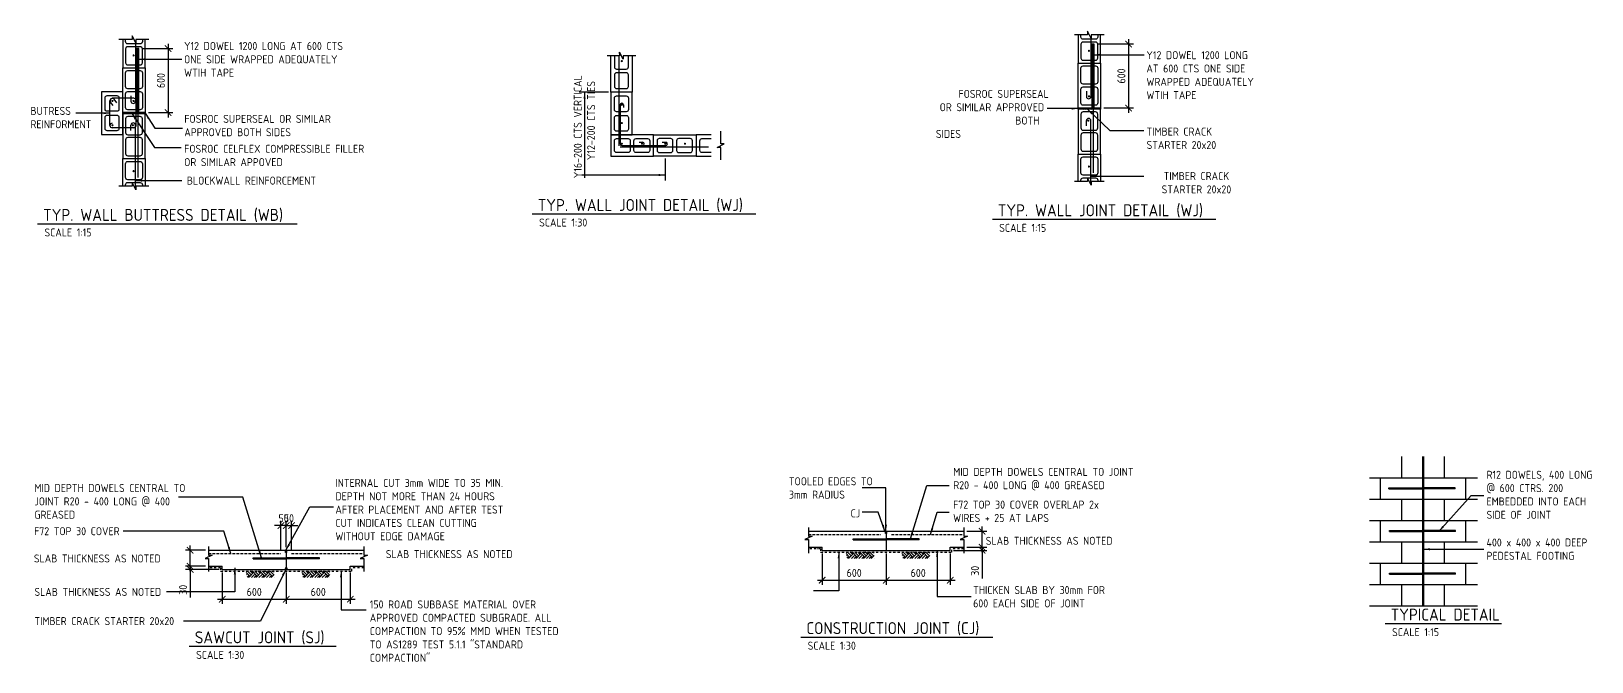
# Model space of a CAD drawing. Header units: millimetres. Extents: x -427046 to -302732, y -48485 to 25407.
# Drawn here: x -338391 to -323767, y -13834 to -7923 of the extents above; entities that cross this region are included whole.
import ezdxf
from ezdxf.enums import TextEntityAlignment as Align

# ---------------------------------------------------------------- set-up
doc = ezdxf.new("R2010")
doc.units = ezdxf.units.MM
doc.header["$LTSCALE"] = 200
doc.header["$MEASUREMENT"] = 0
doc.linetypes.add('1201S pln footng GFL$0$DASHDOT', pattern=[1, 0.5, -0.25, 0, -0.25])
doc.linetypes.add('1201S pln footng GFL$0$DASHED2', pattern=[0.375, 0.25, -0.125])
for name, color, linetype in [('1201S pln footng GFL$0$D00S4TX0020---', 4, 'Continuous'), ('1201S pln footng GFL$0$D00S74S-MES---', 7, '1201S pln footng GFL$0$DASHED2'), ('A-DIM', 1, 'Continuous'), ('A-TXT', 2, 'Continuous')]:
    doc.layers.add(name, color=color, linetype=linetype)
doc.styles.add('1201S pln footng', font='isocp.shx')
doc.styles.add('ST-ISOCP', font='isocp.shx')
doc.dimstyles.new('dim30mm', dxfattribs={"dimscale": 30, "dimtxt": 2.5, "dimasz": 2, "dimexe": 1.5, "dimexo": 1, "dimgap": 1, "dimtad": 1, "dimdec": 0, "dimzin": 0, "dimdsep": 46, "dimtxsty": 'ST-ISOCP', "dimblk": 'ARCHTICK', "dimcen": 0, "dimdle": 1.5, "dimclrd": 256, "dimclre": 256, "dimclrt": 2, "dimaunit": 1, "dimadec": 0, "dimazin": 3, "dimtfac": 1, "dimtdec": 0, "dimtix": 1, "dimtmove": 0, "dimatfit": 3, "dimfxl": 0, "dimtolj": 1, "dimtzin": 0, "dimarcsym": 0})
pattern_1 = [(45, (-339215.175, -18349.503), (-6.629126, 6.629126), [])]
pattern_2 = [(45, (-344837.0225, -18527.509), (-6.629126, 6.629126), [])]
pattern_3 = [(45, (-334188.78, -18273.419), (-6.629126, 6.629126), [])]
pattern_4 = [(45, (-334193.094, -17873.419), (-6.629126, 6.629126), [])]
pattern_5 = [(45, (-334188.78, -18673.419), (-6.629126, 6.629126), [])]

# ---------------------------------------------------------------- blocks, each defined once
blk = doc.blocks.new('_ArchTick')
at = {"color": 0, "linetype": 'ByBlock', "const_width": 0.15}
blk.add_lwpolyline([(-0.5, -0.5), (0.5, 0.5)], dxfattribs=at)
blk = doc.blocks.new('*D19')
at = {"layer": 'A-DIM', "lineweight": -2}
for p, q in [((-330379, -12820), (-330379, -13114)), ((-329779, -12820), (-329779, -13114)), ((-330424, -13069), (-329734, -13069))]:
    blk.add_line(p, q, dxfattribs=at)
at = {"layer": 'defpoints', "color": 0}
for p in [(-330379, -12790), (-329779, -12790), (-329779, -13069)]:
    blk.add_point(p, dxfattribs=at)
at = {"layer": 'A-DIM', "lineweight": -2, "xscale": 60, "yscale": 60, "zscale": 60, "rotation": 180}
blk.add_blockref('_ArchTick', (-330379, -13069), dxfattribs=at)
at = {"layer": 'A-DIM', "lineweight": -2, "xscale": 60, "yscale": 60, "zscale": 60}
blk.add_blockref('_ArchTick', (-329779, -13069), dxfattribs=at)
at = {"layer": 'A-DIM', "color": 2, "insert": (-330079, -13001), "char_height": 75, "attachment_point": 5, "style": 'ST-ISOCP'}
blk.add_mtext('\\A1;600', dxfattribs=at)
blk = doc.blocks.new('*D20')
at = {"layer": 'A-DIM', "lineweight": -2}
for p, q in [((-330979, -12820), (-330979, -13114)), ((-330379, -12820), (-330379, -13114)), ((-331024, -13069), (-330334, -13069))]:
    blk.add_line(p, q, dxfattribs=at)
at = {"layer": 'defpoints', "color": 0}
for p in [(-330979, -12790), (-330379, -12790), (-330379, -13069)]:
    blk.add_point(p, dxfattribs=at)
at = {"layer": 'A-DIM', "lineweight": -2, "xscale": 60, "yscale": 60, "zscale": 60, "rotation": 180}
blk.add_blockref('_ArchTick', (-330979, -13069), dxfattribs=at)
at = {"layer": 'A-DIM', "lineweight": -2, "xscale": 60, "yscale": 60, "zscale": 60}
blk.add_blockref('_ArchTick', (-330379, -13069), dxfattribs=at)
at = {"layer": 'A-DIM', "color": 2, "insert": (-330679, -13001), "char_height": 75, "attachment_point": 5, "style": 'ST-ISOCP'}
blk.add_mtext('\\A1;600', dxfattribs=at)
blk = doc.blocks.new('*D21')
at = {"layer": 'A-DIM', "lineweight": -2}
for p, q in [((-328107, -7998), (-328107, -8688)), ((-328399, -8043), (-328062, -8043)), ((-328340, -8643), (-328062, -8643))]:
    blk.add_line(p, q, dxfattribs=at)
at = {"layer": 'defpoints', "color": 0}
for p in [(-328429, -8043), (-328370, -8643), (-328107, -8643)]:
    blk.add_point(p, dxfattribs=at)
at = {"layer": 'A-DIM', "lineweight": -2, "xscale": 60, "yscale": 60, "zscale": 60}
for p, rotation in [((-328107, -8043), 90), ((-328107, -8643), 270)]:
    blk.add_blockref('_ArchTick', p, dxfattribs=dict(at, rotation=rotation))
at = {"layer": 'A-DIM', "color": 2, "insert": (-328175, -8343), "char_height": 75, "attachment_point": 5, "rotation": 90, "style": 'ST-ISOCP'}
blk.add_mtext('\\A1;600', dxfattribs=at)
blk = doc.blocks.new('*D22')
at = {"layer": 'A-DIM', "lineweight": -2}
for p, q in [((-337108, -8041), (-337108, -8731)), ((-337352, -8086), (-337063, -8086)), ((-337293, -8686), (-337063, -8686))]:
    blk.add_line(p, q, dxfattribs=at)
at = {"layer": 'defpoints', "color": 0}
for p in [(-337382, -8086), (-337323, -8686), (-337108, -8686)]:
    blk.add_point(p, dxfattribs=at)
at = {"layer": 'A-DIM', "lineweight": -2, "xscale": 60, "yscale": 60, "zscale": 60}
for p, rotation in [((-337108, -8086), 90), ((-337108, -8686), 270)]:
    blk.add_blockref('_ArchTick', p, dxfattribs=dict(at, rotation=rotation))
at = {"layer": 'A-DIM', "color": 2, "insert": (-337176, -8386), "char_height": 75, "attachment_point": 5, "rotation": 90, "style": 'ST-ISOCP'}
blk.add_mtext('\\A1;600', dxfattribs=at)
blk = doc.blocks.new('*D23')
at = {"layer": 'A-DIM', "lineweight": -2}
for p, q in [((-336001, -12998), (-336001, -13292)), ((-335401, -12998), (-335401, -13292)), ((-336046, -13247), (-335356, -13247))]:
    blk.add_line(p, q, dxfattribs=at)
at = {"layer": 'defpoints', "color": 0}
for p in [(-336001, -12968), (-335401, -12968), (-335401, -13247)]:
    blk.add_point(p, dxfattribs=at)
at = {"layer": 'A-DIM', "lineweight": -2, "xscale": 60, "yscale": 60, "zscale": 60, "rotation": 180}
blk.add_blockref('_ArchTick', (-336001, -13247), dxfattribs=at)
at = {"layer": 'A-DIM', "lineweight": -2, "xscale": 60, "yscale": 60, "zscale": 60}
blk.add_blockref('_ArchTick', (-335401, -13247), dxfattribs=at)
at = {"layer": 'A-DIM', "color": 2, "insert": (-335701, -13179), "char_height": 75, "attachment_point": 5, "style": 'ST-ISOCP'}
blk.add_mtext('\\A1;600', dxfattribs=at)
blk = doc.blocks.new('*D24')
at = {"layer": 'A-DIM', "lineweight": -2}
for p, q in [((-336601, -12998), (-336601, -13292)), ((-336001, -12998), (-336001, -13292)), ((-336646, -13247), (-335956, -13247))]:
    blk.add_line(p, q, dxfattribs=at)
at = {"layer": 'defpoints', "color": 0}
for p in [(-336601, -12968), (-336001, -12968), (-336001, -13247)]:
    blk.add_point(p, dxfattribs=at)
at = {"layer": 'A-DIM', "lineweight": -2, "xscale": 60, "yscale": 60, "zscale": 60, "rotation": 180}
blk.add_blockref('_ArchTick', (-336601, -13247), dxfattribs=at)
at = {"layer": 'A-DIM', "lineweight": -2, "xscale": 60, "yscale": 60, "zscale": 60}
blk.add_blockref('_ArchTick', (-336001, -13247), dxfattribs=at)
at = {"layer": 'A-DIM', "color": 2, "insert": (-336301, -13179), "char_height": 75, "attachment_point": 5, "style": 'ST-ISOCP'}
blk.add_mtext('\\A1;600', dxfattribs=at)
blk = doc.blocks.new('*D30')
at = {"layer": 'A-DIM', "lineweight": -2}
for p, q in [((-336001, -12557), (-336061, -12557)), ((-336001, -12758), (-336001, -12512)), ((-336001, -12557), (-335951, -12557)), ((-335951, -12788), (-335951, -12512)), ((-335951, -12557), (-335891, -12557))]:
    blk.add_line(p, q, dxfattribs=at)
at = {"layer": 'defpoints', "color": 0}
for p in [(-335951, -12557), (-336001, -12788), (-335951, -12818)]:
    blk.add_point(p, dxfattribs=at)
at = {"layer": 'A-DIM', "lineweight": -2, "xscale": 60, "yscale": 60, "zscale": 60}
blk.add_blockref('_ArchTick', (-336001, -12557), dxfattribs=at)
at = {"layer": 'A-DIM', "lineweight": -2, "xscale": 60, "yscale": 60, "zscale": 60, "rotation": 180}
blk.add_blockref('_ArchTick', (-335951, -12557), dxfattribs=at)
at = {"layer": 'A-DIM', "color": 2, "insert": (-335976, -12489), "char_height": 75, "attachment_point": 5, "style": 'ST-ISOCP'}
blk.add_mtext('\\A1;50', dxfattribs=at)
blk = doc.blocks.new('*D25')
at = {"layer": 'A-DIM', "lineweight": -2}
for p, q in [((-336051, -12557), (-336111, -12557)), ((-336051, -12788), (-336051, -12512)), ((-336001, -12557), (-336051, -12557)), ((-336001, -12758), (-336001, -12512)), ((-336001, -12557), (-335941, -12557))]:
    blk.add_line(p, q, dxfattribs=at)
at = {"layer": 'defpoints', "color": 0}
for p in [(-336051, -12557), (-336051, -12818), (-336001, -12788)]:
    blk.add_point(p, dxfattribs=at)
at = {"layer": 'A-DIM', "lineweight": -2, "xscale": 60, "yscale": 60, "zscale": 60}
blk.add_blockref('_ArchTick', (-336051, -12557), dxfattribs=at)
at = {"layer": 'A-DIM', "lineweight": -2, "xscale": 60, "yscale": 60, "zscale": 60, "rotation": 180}
blk.add_blockref('_ArchTick', (-336001, -12557), dxfattribs=at)
at = {"layer": 'A-DIM', "color": 2, "insert": (-336026, -12489), "char_height": 75, "attachment_point": 5, "style": 'ST-ISOCP'}
blk.add_mtext('\\A1;50', dxfattribs=at)
blk = doc.blocks.new('*D26')
at = {"layer": 'A-DIM', "lineweight": -2}
for p, q in [((-329480, -12760), (-329480, -12700)), ((-329749, -12790), (-329435, -12790)), ((-329622, -12760), (-329435, -12760)), ((-329480, -12760), (-329480, -12790)), ((-329480, -12790), (-329480, -13053))]:
    blk.add_line(p, q, dxfattribs=at)
at = {"layer": 'defpoints', "color": 0}
for p in [(-329779, -12790), (-329652, -12760), (-329480, -12790)]:
    blk.add_point(p, dxfattribs=at)
at = {"layer": 'A-DIM', "lineweight": -2, "xscale": 60, "yscale": 60, "zscale": 60}
for p, rotation in [((-329480, -12760), 270), ((-329480, -12790), 90)]:
    blk.add_blockref('_ArchTick', p, dxfattribs=dict(at, rotation=rotation))
at = {"layer": 'A-DIM', "color": 2, "insert": (-329547, -12981), "char_height": 75, "attachment_point": 5, "rotation": 90, "style": 'ST-ISOCP'}
blk.add_mtext('\\A1;30', dxfattribs=at)
blk = doc.blocks.new('*D27')
at = {"layer": 'A-DIM', "lineweight": -2}
for p, q in [((-329480, -12805), (-329480, -12565)), ((-329622, -12610), (-329435, -12610)), ((-329622, -12760), (-329435, -12760))]:
    blk.add_line(p, q, dxfattribs=at)
at = {"layer": 'defpoints', "color": 0}
for p in [(-329652, -12610), (-329480, -12610), (-329652, -12760)]:
    blk.add_point(p, dxfattribs=at)
at = {"layer": 'A-DIM', "lineweight": -2, "xscale": 60, "yscale": 60, "zscale": 60}
for p, rotation in [((-329480, -12610), 90), ((-329480, -12760), 270)]:
    blk.add_blockref('_ArchTick', p, dxfattribs=dict(at, rotation=rotation))
blk = doc.blocks.new('*D28')
at = {"layer": 'A-DIM', "lineweight": -2}
for p, q in [((-336758, -12938), (-336946, -12938)), ((-336631, -12968), (-336946, -12968)), ((-336901, -12938), (-336901, -12878)), ((-336901, -12938), (-336901, -12968)), ((-336901, -12968), (-336901, -13231))]:
    blk.add_line(p, q, dxfattribs=at)
at = {"layer": 'defpoints', "color": 0}
for p in [(-336901, -12968), (-336728, -12938), (-336601, -12968)]:
    blk.add_point(p, dxfattribs=at)
at = {"layer": 'A-DIM', "lineweight": -2, "xscale": 60, "yscale": 60, "zscale": 60}
for p, rotation in [((-336901, -12938), 270), ((-336901, -12968), 90)]:
    blk.add_blockref('_ArchTick', p, dxfattribs=dict(at, rotation=rotation))
at = {"layer": 'A-DIM', "color": 2, "insert": (-336968, -13159), "char_height": 75, "attachment_point": 5, "rotation": 90, "style": 'ST-ISOCP'}
blk.add_mtext('\\A1;30', dxfattribs=at)
blk = doc.blocks.new('*D29')
at = {"layer": 'A-DIM', "lineweight": -2}
for p, q in [((-336758, -12788), (-336946, -12788)), ((-336901, -12983), (-336901, -12743)), ((-336758, -12938), (-336946, -12938))]:
    blk.add_line(p, q, dxfattribs=at)
at = {"layer": 'defpoints', "color": 0}
for p in [(-336901, -12788), (-336728, -12788), (-336728, -12938)]:
    blk.add_point(p, dxfattribs=at)
at = {"layer": 'A-DIM', "lineweight": -2, "xscale": 60, "yscale": 60, "zscale": 60}
for p, rotation in [((-336901, -12788), 90), ((-336901, -12938), 270)]:
    blk.add_blockref('_ArchTick', p, dxfattribs=dict(at, rotation=rotation))

msp = doc.modelspace()

# ---------------------------------------------------------------- hatches: boundary and pattern name
h = msp.add_hatch()
h.set_pattern_fill('ANSI31', color=9, scale=105.21701, style=0)
h.set_pattern_definition([(45, (-355368.227, -13954.541), (-9.299958, 9.299958), [])])
h.paths.add_polyline_path([(-337382.3, -8683.9), (-337382.3, -8086.3), (-337403.4, -8086.3), (-337403.4, -8683.9)])
h = msp.add_hatch()
h.set_pattern_fill('ANSI31', color=9, scale=105.21701, style=0)
h.set_pattern_definition([(45, (-346415.289, -13911.432), (-9.299958, 9.299958), [])])
h.paths.add_polyline_path([(-328429.4, -8640.8), (-328429.4, -8043.2), (-328450.4, -8043.2), (-328450.4, -8640.8)])
h = msp.add_hatch()
h.set_pattern_fill('ANSI31', color=8, scale=63.130206, style=0)
h.set_pattern_definition([(45, (-355345.66, -13954.541), (-5.5799746, 5.5799746), [])])
h.paths.add_polyline_path([(-337507.1, -8686.3), (-337507.1, -8696.9), (-337349.3, -8696.9), (-337349.3, -8686.3)])
h = msp.add_hatch()
h.set_pattern_fill('ANSI31', color=8, scale=63.130206, style=0)
h.set_pattern_definition([(45, (-346392.722, -13911.432), (-5.5799746, 5.5799746), [])])
h.paths.add_polyline_path([(-328554.1, -8643.2), (-328554.1, -8653.8), (-328396.3, -8653.8), (-328396.3, -8643.2)])
h = msp.add_hatch()
h.set_pattern_fill('AR-B816', color=8, scale=25)
h.set_pattern_definition([(0, (-221948.44, -173709.22), (0, 200), []), (90, (-221948.44, -173709.22), (-200, 200), [200, -200])])
h.paths.add_polyline_path([(-325848.3, -13309.2), (-324838.3, -13309.2), (-324838.3, -11909.2), (-325848.3, -11909.2)])
h = msp.add_hatch()
h.set_pattern_fill('ANSI31', color=14, scale=75, style=0)
h.set_pattern_definition(pattern_4)
h.paths.add_polyline_path([(-325357.2, -12213.9), (-325357.2, -12204.5), (-325667.3, -12204.5), (-325667.3, -12213.9)])
h = msp.add_hatch()
h.set_pattern_fill('ANSI31', color=14, scale=75, style=0)
h.set_pattern_definition(pattern_4)
h.paths.add_polyline_path([(-325357.1, -12213.9), (-325357.1, -12204.5), (-325046.8, -12204.5), (-325046.8, -12213.9)])
h = msp.add_hatch()
h.set_pattern_fill('ANSI31', color=14, scale=75, style=0)
h.set_pattern_definition(pattern_1)
h.paths.add_polyline_path([(-330379.3, -12690), (-330379.3, -12680.6), (-330689.4, -12680.6), (-330689.4, -12690)])
h = msp.add_hatch()
h.set_pattern_fill('NET', color=14, scale=24, angle=45, style=0)
h.set_pattern_definition([(45, (-334353.2188, -63824.8738), (-2.12132034, 2.12132034), []), (135, (-334353.2188, -63824.8738), (-2.12132034, -2.12132034), [])])
h.paths.add_polyline_path([(-330385.3, -12630), (-330373.3, -12630), (-330373.3, -12610, -0.9316918), (-330385.3, -12610)])
h = msp.add_hatch()
h.set_pattern_fill('ANSI31', color=14, scale=75, style=0)
h.set_pattern_definition(pattern_1)
h.paths.add_polyline_path([(-330379.2, -12690), (-330379.2, -12680.6), (-330068.9, -12680.6), (-330068.9, -12690)])
h = msp.add_hatch()
h.set_pattern_fill('ANSI31', color=14, scale=75, style=0)
h.set_pattern_definition(pattern_3)
h.paths.add_polyline_path([(-325352.9, -12613.9), (-325352.9, -12604.5), (-325663, -12604.5), (-325663, -12613.9)])
h = msp.add_hatch()
h.set_pattern_fill('ANSI31', color=14, scale=75, style=0)
h.set_pattern_definition(pattern_3)
h.paths.add_polyline_path([(-325352.8, -12613.9), (-325352.8, -12604.5), (-325042.5, -12604.5), (-325042.5, -12613.9)])
h = msp.add_hatch()
h.set_pattern_fill('ANSI31', color=14, scale=75, style=0)
h.set_pattern_definition(pattern_2)
h.paths.add_polyline_path([(-336001.1, -12868), (-336001.1, -12858.6), (-336311.3, -12858.6), (-336311.3, -12868)])
h = msp.add_hatch()
h.set_pattern_fill('NET', color=14, scale=24, angle=45, style=0)
h.set_pattern_definition([(45, (-339975.0666, -64002.8805), (-2.12132034, 2.12132034), []), (135, (-339975.0666, -64002.8805), (-2.12132034, -2.12132034), [])])
h.paths.add_polyline_path([(-336007.1, -12808), (-335995.1, -12808), (-335995.1, -12788, -0.9316918), (-336007.1, -12788)])
h = msp.add_hatch()
h.set_pattern_fill('ANSI31', color=14, scale=75, style=0)
h.set_pattern_definition(pattern_2)
h.paths.add_polyline_path([(-336001, -12868), (-336001, -12858.6), (-335690.7, -12858.6), (-335690.7, -12868)])
at = {"linetype": '1201S pln footng GFL$0$DASHDOT', "ltscale": 0.2}
h = msp.add_hatch(dxfattribs=at)
h.set_pattern_fill('EARTH', color=14, scale=200, angle=45, style=0)
h.set_pattern_definition([(45, (-443552.7, -20450.875), (7e-15, 70.710678), [50, -50]), (45, (-443565.96, -20437.617), (7e-15, 70.710678), [50, -50]), (45, (-443579.217, -20424.36), (7e-15, 70.710678), [50, -50]), (135, (-443579.217, -20415.52), (-70.710678, 7e-15), [50, -50]), (135, (-443565.96, -20402.26), (-70.710678, 7e-15), [50, -50]), (135, (-443552.7, -20389.003), (-70.710678, 7e-15), [50, -50])])
h.paths.add_polyline_path([(-330492.6, -12805), (-330757.3, -12805), (-330744.9, -12865), (-330492.6, -12865)])
h = msp.add_hatch(dxfattribs=at)
h.set_pattern_fill('EARTH', color=14, scale=200, angle=45, style=0)
h.set_pattern_definition([(45, (-443030.2, -20450.875), (7e-15, 70.710678), [50, -50]), (45, (-443043.46, -20437.617), (7e-15, 70.710678), [50, -50]), (45, (-443056.717, -20424.36), (7e-15, 70.710678), [50, -50]), (135, (-443056.717, -20415.52), (-70.710678, 7e-15), [50, -50]), (135, (-443043.46, -20402.26), (-70.710678, 7e-15), [50, -50]), (135, (-443030.2, -20389.003), (-70.710678, 7e-15), [50, -50])])
h.paths.add_polyline_path([(-329970.1, -12805), (-330234.8, -12805), (-330222.4, -12865), (-329970.1, -12865)])
h = msp.add_hatch(dxfattribs=at)
h.set_pattern_fill('EARTH', color=14, scale=200, angle=45, style=0)
h.set_pattern_definition([(45, (-449174.55, -20628.88), (7e-15, 70.710678), [50, -50]), (45, (-449187.807, -20615.623), (7e-15, 70.710678), [50, -50]), (45, (-449201.065, -20602.365), (7e-15, 70.710678), [50, -50]), (135, (-449201.065, -20593.526), (-70.710678, 7e-15), [50, -50]), (135, (-449187.807, -20580.27), (-70.710678, 7e-15), [50, -50]), (135, (-449174.55, -20567.01), (-70.710678, 7e-15), [50, -50])])
h.paths.add_polyline_path([(-336114.5, -12983), (-336379.1, -12983), (-336366.7, -13043), (-336114.5, -13043)])
h = msp.add_hatch()
h.set_pattern_fill('NET', color=14, scale=24, angle=45, style=0)
h.set_pattern_definition([(45, (-419185.6522, -27145.45), (-2.12132034, 2.12132034), []), (135, (-419185.6522, -27145.45), (-2.12132034, -2.12132034), [])])
h.paths.add_polyline_path([(-336011, -12968), (-336001, -12948), (-335991, -12968)])
h = msp.add_hatch(dxfattribs=at)
h.set_pattern_fill('EARTH', color=14, scale=200, angle=45, style=0)
h.set_pattern_definition([(45, (-448652.05, -20628.88), (7e-15, 70.710678), [50, -50]), (45, (-448665.307, -20615.623), (7e-15, 70.710678), [50, -50]), (45, (-448678.565, -20602.365), (7e-15, 70.710678), [50, -50]), (135, (-448678.565, -20593.526), (-70.710678, 7e-15), [50, -50]), (135, (-448665.307, -20580.27), (-70.710678, 7e-15), [50, -50]), (135, (-448652.05, -20567.01), (-70.710678, 7e-15), [50, -50])])
h.paths.add_polyline_path([(-335592, -12983), (-335856.6, -12983), (-335844.2, -13043), (-335592, -13043)])
h = msp.add_hatch()
h.set_pattern_fill('ANSI31', color=14, scale=75, style=0)
h.set_pattern_definition(pattern_5)
h.paths.add_polyline_path([(-325352.9, -13013.9), (-325352.9, -13004.5), (-325663, -13004.5), (-325663, -13013.9)])
h = msp.add_hatch()
h.set_pattern_fill('ANSI31', color=14, scale=75, style=0)
h.set_pattern_definition(pattern_5)
h.paths.add_polyline_path([(-325352.8, -13013.9), (-325352.8, -13004.5), (-325042.5, -13004.5), (-325042.5, -13013.9)])

# ---------------------------------------------------------------- linework, layer by layer
at = {"color": 4}
for p, q in [((-337413.9, -8028.8), (-337413.9, -8578.8)), ((-328461, -7985.7), (-328461, -8535.7)), ((-337392.9, -8089.2), (-337392.9, -9294)), ((-332883.6, -8153), (-332883.6, -8997.4)), ((-328439.9, -8046.1), (-328439.9, -9250.9)), ((-337652.8, -8807.4), (-337652.8, -8573.4)), ((-337429.5, -8552.4), (-337631.7, -8552.4)), ((-337456, -8528.7), (-337456, -8578.8)), ((-337408.5, -8807.4), (-337408.5, -8573.4)), ((-332872.1, -8613.9), (-332872.1, -8980.4)), ((-332842, -8613.9), (-332842, -8636.9)), ((-328503.1, -8485.6), (-328503.1, -8535.7)), ((-328503.1, -8811.3), (-328503.1, -8761.3)), ((-328461, -9361), (-328461, -8761.3)), ((-337429.5, -8828.5), (-337631.7, -8828.5)), ((-337456, -8854.5), (-337456, -8804.4)), ((-337413.9, -9404.1), (-337413.9, -8804.4)), ((-332872.2, -9007.7), (-332043.9, -9007.7)), ((-332857.1, -8995.4), (-332444.7, -8995.4)), ((-332695, -8964.8), (-332662.2, -8964.8)), ((-332477.5, -8964.8), (-332444.7, -8964.8))]:
    msp.add_line(p, q, dxfattribs=at)
for p, q in [((-337623, -8619.2), (-337647.6, -8587.2)), ((-337588.3, -8595.3), (-337614.6, -8561.1)), ((-325663.2, -12209.2), (-325051.2, -12209.2)), ((-331106.5, -12610), (-330385.3, -12610)), ((-330685.3, -12685.3), (-330073.3, -12685.3)), ((-330373.3, -12610), (-329651.8, -12610)), ((-325658.9, -12609.2), (-325046.9, -12609.2)), ((-336728.4, -12788), (-336007.1, -12788)), ((-336307.1, -12863.3), (-335695.1, -12863.3)), ((-335995.1, -12788), (-335273.6, -12788)), ((-331106.5, -12760), (-330979.2, -12760)), ((-330979.2, -12790), (-330979.2, -12760)), ((-330979.2, -12790), (-329779.2, -12790)), ((-329779.2, -12760), (-329651.8, -12760)), ((-329779.2, -12790), (-329779.2, -12760)), ((-336728.4, -12938), (-336601, -12938)), ((-336601, -12968), (-336601, -12938)), ((-336601, -12968), (-335401, -12968)), ((-335401, -12938), (-335273.6, -12938)), ((-335401, -12968), (-335401, -12938)), ((-325658.9, -13009.2), (-325046.9, -13009.2))]:
    msp.add_line(p, q)
at = {"color": 8}
for p, q in [((-337507.1, -8696.9), (-337507.1, -8686.3)), ((-337349.3, -8696.9), (-337349.3, -8686.3)), ((-328554.1, -8653.8), (-328554.1, -8643.2)), ((-328396.3, -8653.8), (-328396.3, -8643.2))]:
    msp.add_line(p, q, dxfattribs=at)
at = {"color": 7}
for p, q in [((-331600.7, -9639.4), (-333694.9, -9639.4)), ((-335899, -9732.2), (-338330.3, -9732.2)), ((-327289.5, -9689), (-329383.8, -9689)), ((-324614.1, -13478.7), (-325702.2, -13478.7)), ((-335532, -13692.1), (-336909.2, -13692.1)), ((-329380.5, -13605.6), (-331178.2, -13605.6))]:
    msp.add_line(p, q, dxfattribs=at)
at = {"color": 14}
for p, q in [((-325667.3, -12204.5), (-325357.1, -12204.5)), ((-325667.3, -12213.9), (-325667.3, -12204.5)), ((-325667.3, -12213.9), (-325357.1, -12213.9)), ((-325046.8, -12204.5), (-325357.1, -12204.5)), ((-325046.8, -12213.9), (-325357.1, -12213.9)), ((-325046.8, -12213.9), (-325046.8, -12204.5)), ((-330689.4, -12680.6), (-330379.2, -12680.6)), ((-330689.4, -12690), (-330689.4, -12680.6)), ((-330689.4, -12690), (-330379.2, -12690)), ((-330068.9, -12680.6), (-330379.2, -12680.6)), ((-330068.9, -12690), (-330379.2, -12690)), ((-330068.9, -12690), (-330068.9, -12680.6)), ((-325663, -12604.5), (-325352.8, -12604.5)), ((-325663, -12613.9), (-325663, -12604.5)), ((-325663, -12613.9), (-325352.8, -12613.9)), ((-325042.5, -12604.5), (-325352.8, -12604.5)), ((-325042.5, -12613.9), (-325352.8, -12613.9)), ((-325042.5, -12613.9), (-325042.5, -12604.5)), ((-336311.3, -12858.6), (-336001, -12858.6)), ((-336311.3, -12868), (-336311.3, -12858.6)), ((-336311.3, -12868), (-336001, -12868)), ((-335690.7, -12858.6), (-336001, -12858.6)), ((-335690.7, -12868), (-336001, -12868)), ((-335690.7, -12868), (-335690.7, -12858.6)), ((-325663, -13004.5), (-325352.8, -13004.5)), ((-325663, -13013.9), (-325663, -13004.5)), ((-325663, -13013.9), (-325352.8, -13013.9)), ((-325042.5, -13004.5), (-325352.8, -13004.5)), ((-325042.5, -13013.9), (-325352.8, -13013.9)), ((-325042.5, -13013.9), (-325042.5, -13004.5))]:
    msp.add_line(p, q, dxfattribs=at)
at = {"color": 1, "linetype": 'Continuous'}
for p, q in [((-330385.3, -12630), (-330385.3, -12610)), ((-330373.3, -12630), (-330385.3, -12630)), ((-330379.2, -12630), (-330379.2, -12790)), ((-330373.3, -12630), (-330373.3, -12610)), ((-336007.1, -12808), (-336007.1, -12788)), ((-335995.1, -12808), (-336007.1, -12808)), ((-336001, -12808), (-336001, -12948)), ((-335995.1, -12808), (-335995.1, -12788))]:
    msp.add_line(p, q, dxfattribs=at)
at = {"color": 14, "linetype": '1201S pln footng GFL$0$DASHDOT', "ltscale": 0.2}
for p, q in [((-330994.1, -12775), (-331106.5, -12775)), ((-330994.1, -12775), (-330994.1, -12805)), ((-330994.1, -12805), (-329764.2, -12805)), ((-329651.8, -12775), (-329764.2, -12775)), ((-329764.2, -12805), (-329764.2, -12775)), ((-336616, -12953), (-336728.3, -12953)), ((-336616, -12953), (-336616, -12983)), ((-336616, -12983), (-335386, -12983)), ((-335273.7, -12953), (-335386, -12953)), ((-335386, -12983), (-335386, -12953))]:
    msp.add_line(p, q, dxfattribs=at)
at = {"color": 14}
for points in [[(-337287.9, -7999.9), (-337411.6, -7999.9), (-337411.6, -8033.4), (-337444.7, -7966.3), (-337444.7, -7999.9), (-337568.4, -7999.9)], [(-328335, -7956.7), (-328458.7, -7956.7), (-328458.7, -7990.3), (-328491.8, -7923.2), (-328491.8, -7956.7), (-328615.4, -7956.7)], [(-332725.1, -8153), (-332843.6, -8153), (-332843.6, -8186.5), (-332876.7, -8119.4), (-332876.7, -8153), (-332995.1, -8153)], [(-331929.4, -9130.4), (-331929.4, -9011.9), (-331963, -9011.9), (-331895.9, -8978.8), (-331929.4, -8978.8), (-331929.4, -8860.4)], [(-337287.9, -9375.2), (-337411.6, -9375.2), (-337411.6, -9408.7), (-337444.7, -9341.6), (-337444.7, -9375.2), (-337568.4, -9375.2)], [(-328335, -9332.1), (-328458.7, -9332.1), (-328458.7, -9365.6), (-328491.8, -9298.5), (-328491.8, -9332.1), (-328615.4, -9332.1)]]:
    msp.add_lwpolyline(points, dxfattribs=at)
for points in [[(-337533.4, -7999.9), (-337533.4, -8265.5), (-337322.9, -8265.5), (-337322.9, -7999.9)], [(-328580.4, -7956.7), (-328580.4, -8222.4), (-328370, -8222.4), (-328370, -7956.7)], [(-332760.1, -8153), (-332760.1, -8495.4), (-332960.1, -8495.4), (-332960.1, -8153)], [(-332018.9, -8895.4), (-332160.1, -8895.4), (-332160.1, -9095.4), (-332018.9, -9095.4)], [(-337533.4, -9375.2), (-337533.4, -9117.7), (-337322.9, -9117.7), (-337322.9, -9375.2)], [(-328580.4, -9332.1), (-328580.4, -9074.6), (-328370, -9074.6), (-328370, -9332.1)]]:
    msp.add_lwpolyline(points)
at = {"color": 1}
for points in [[(-337349.3, -7999.9), (-337349.3, -8020.8, -0.4142136), (-337370.3, -8041.9), (-337486, -8041.9, -0.4142136), (-337507.1, -8020.8), (-337507.1, -7999.9)], [(-328396.3, -7956.7), (-328396.3, -7977.7, -0.4142136), (-328417.4, -7998.8), (-328533.1, -7998.8, -0.4142136), (-328554.1, -7977.7), (-328554.1, -7956.7)], [(-332925.1, -8153), (-332925.1, -8257.9, 0.4142136), (-332905.1, -8277.9), (-332815.1, -8277.9, 0.4142136), (-332795.1, -8257.9), (-332795.1, -8153)], [(-332018.9, -9060.4), (-332105.1, -9060.4, -0.4142136), (-332125.1, -9040.4), (-332125.1, -8950.4, -0.4142136), (-332105.1, -8930.4), (-332018.9, -8930.4)], [(-337507.1, -9375.2), (-337507.1, -9362.4, -0.4142136), (-337486, -9341.3), (-337370.3, -9341.3, -0.4142136), (-337349.3, -9362.4), (-337349.3, -9375.2)], [(-328554.1, -9332.1), (-328554.1, -9319.2, -0.4142136), (-328533.1, -9298.2), (-328417.4, -9298.2, -0.4142136), (-328396.3, -9319.2), (-328396.3, -9332.1)]]:
    msp.add_lwpolyline(points, format="xyb", dxfattribs=at)
for points in [[(-328396.3, -8175), (-328396.3, -8046.1, 0.4142136), (-328417.4, -8025.1), (-328533.1, -8025.1, 0.4142136), (-328554.1, -8046.1), (-328554.1, -8175, 0.4142136), (-328533.1, -8196.1), (-328417.4, -8196.1, 0.4142136)], [(-337349.3, -8218.1), (-337349.3, -8089.2, 0.4142136), (-337370.3, -8068.2), (-337486, -8068.2, 0.4142136), (-337507.1, -8089.2), (-337507.1, -8218.1, 0.4142136), (-337486, -8239.2), (-337370.3, -8239.2, 0.4142136)], [(-337349.3, -8312.8), (-337349.3, -8441.7, -0.4142136), (-337370.3, -8462.8), (-337486, -8462.8, -0.4142136), (-337507.1, -8441.7), (-337507.1, -8312.8, -0.4142136), (-337486, -8291.8), (-337370.3, -8291.8, -0.4142136)], [(-332815.1, -8312.9), (-332905.1, -8312.9, 0.4142136), (-332925.1, -8332.9), (-332925.1, -8440.4, 0.4142136), (-332905.1, -8460.4), (-332815.1, -8460.4, 0.4142136), (-332795.1, -8440.4), (-332795.1, -8332.9, 0.4142136)], [(-328396.3, -8269.7), (-328396.3, -8398.6, -0.4142136), (-328417.4, -8419.6), (-328533.1, -8419.6, -0.4142136), (-328554.1, -8398.6), (-328554.1, -8269.7, -0.4142136), (-328533.1, -8248.7), (-328417.4, -8248.7, -0.4142136)], [(-328396.3, -8467), (-328396.3, -8595.9, -0.4142136), (-328417.4, -8616.9), (-328533.1, -8616.9, -0.4142136), (-328554.1, -8595.9), (-328554.1, -8467, -0.4142136), (-328533.1, -8445.9), (-328417.4, -8445.9, -0.4142136)], [(-337588.4, -8674.1), (-337678.4, -8674.1, -0.4142136), (-337698.4, -8654.1), (-337698.4, -8546.6, -0.4142136), (-337678.4, -8526.6), (-337588.4, -8526.6, -0.4142136), (-337568.4, -8546.6), (-337568.4, -8654.1, -0.4142136)], [(-337349.3, -8510.1), (-337349.3, -8639, -0.4142136), (-337370.3, -8660), (-337486, -8660, -0.4142136), (-337507.1, -8639), (-337507.1, -8510.1, -0.4142136), (-337486, -8489.1), (-337370.3, -8489.1, -0.4142136)], [(-332815.1, -8677.9), (-332905.1, -8677.9, -0.4142136), (-332925.1, -8657.9), (-332925.1, -8550.4, -0.4142136), (-332905.1, -8530.4), (-332815.1, -8530.4, -0.4142136), (-332795.1, -8550.4), (-332795.1, -8657.9, -0.4142136)], [(-337588.4, -8856.6), (-337678.4, -8856.6, -0.4142136), (-337698.4, -8836.6), (-337698.4, -8729.1, -0.4142136), (-337678.4, -8709.1), (-337588.4, -8709.1, -0.4142136), (-337568.4, -8729.1), (-337568.4, -8836.6, -0.4142136)], [(-337349.3, -8873.1), (-337349.3, -8744.2, 0.4142136), (-337370.3, -8723.2), (-337486, -8723.2, 0.4142136), (-337507.1, -8744.2), (-337507.1, -8873.1, 0.4142136), (-337486, -8894.1), (-337370.3, -8894.1, 0.4142136)], [(-332815.1, -8860.4), (-332905.1, -8860.4, -0.4142136), (-332925.1, -8840.4), (-332925.1, -8732.9, -0.4142136), (-332905.1, -8712.9), (-332815.1, -8712.9, -0.4142136), (-332795.1, -8732.9), (-332795.1, -8840.4, -0.4142136)], [(-328396.3, -8830), (-328396.3, -8701.1, 0.4142136), (-328417.4, -8680.1), (-328533.1, -8680.1, 0.4142136), (-328554.1, -8701.1), (-328554.1, -8830, 0.4142136), (-328533.1, -8851), (-328417.4, -8851, 0.4142136)], [(-337349.3, -9070.4), (-337349.3, -8941.5, 0.4142136), (-337370.3, -8920.4), (-337486, -8920.4, 0.4142136), (-337507.1, -8941.5), (-337507.1, -9070.4, 0.4142136), (-337486, -9091.4), (-337370.3, -9091.4, 0.4142136)], [(-328396.3, -9027.3), (-328396.3, -8898.4, 0.4142136), (-328417.4, -8877.3), (-328533.1, -8877.3, 0.4142136), (-328554.1, -8898.4), (-328554.1, -9027.3, 0.4142136), (-328533.1, -9048.3), (-328417.4, -9048.3, 0.4142136)], [(-332925.1, -9040.4), (-332925.1, -8950.4, -0.4142136), (-332905.1, -8930.4), (-332797.6, -8930.4, -0.4142136), (-332777.6, -8950.4), (-332777.6, -9040.4, -0.4142136), (-332797.6, -9060.4), (-332905.1, -9060.4, -0.4142136)], [(-332742.6, -9040.4), (-332742.6, -8950.4, -0.4142136), (-332722.6, -8930.4), (-332615.1, -8930.4, -0.4142136), (-332595.1, -8950.4), (-332595.1, -9040.4, -0.4142136), (-332615.1, -9060.4), (-332722.6, -9060.4, -0.4142136)], [(-332377.6, -9040.4), (-332377.6, -8950.4, 0.4142136), (-332397.6, -8930.4), (-332505.1, -8930.4, 0.4142136), (-332525.1, -8950.4), (-332525.1, -9040.4, 0.4142136), (-332505.1, -9060.4), (-332397.6, -9060.4, 0.4142136)], [(-332195.1, -9040.4), (-332195.1, -8950.4, 0.4142136), (-332215.1, -8930.4), (-332322.6, -8930.4, 0.4142136), (-332342.6, -8950.4), (-332342.6, -9040.4, 0.4142136), (-332322.6, -9060.4), (-332215.1, -9060.4, 0.4142136)], [(-337349.3, -9165.1), (-337349.3, -9294, -0.4142136), (-337370.3, -9315), (-337486, -9315, -0.4142136), (-337507.1, -9294), (-337507.1, -9165.1, -0.4142136), (-337486, -9144), (-337370.3, -9144, -0.4142136)], [(-328396.3, -9122), (-328396.3, -9250.9, -0.4142136), (-328417.4, -9271.9), (-328533.1, -9271.9, -0.4142136), (-328554.1, -9250.9), (-328554.1, -9122, -0.4142136), (-328533.1, -9100.9), (-328417.4, -9100.9, -0.4142136)]]:
    msp.add_lwpolyline(points, format="xyb", close=True, dxfattribs=at)
at = {"color": 2, "const_width": 9.9}
for points in [[(-337430.9, -8145.5, -1), (-337432.1, -8155.5, -1)], [(-328478, -8102.4, -1), (-328479.2, -8112.4, -1)], [(-337624.4, -8576.5, -1), (-337634.5, -8576.5, -1)], [(-337431.2, -8571.5, -1), (-337432.4, -8581.5, -1)], [(-332851.2, -8612.8, -1), (-332861.3, -8612.8, -1)], [(-328478.3, -8528.4, -1), (-328479.5, -8538.4, -1)], [(-328484.5, -8756.2, -1), (-328485.7, -8766.2, -1)], [(-337624.4, -8804.3, -1), (-337634.5, -8804.3, -1)], [(-337437.5, -8799.3, -1), (-337438.7, -8809.3, -1)], [(-332851.2, -8784.5, -1), (-332861.3, -8784.5, -1)], [(-332851.2, -8978.3, -1), (-332861.3, -8978.3, -1)], [(-332662.2, -8978.3, -1), (-332672.3, -8978.3, -1)], [(-332444.7, -8978.3, -1), (-332454.8, -8978.3, -1)], [(-332259.4, -8978.3, -1), (-332269.5, -8978.3, -1)], [(-328478.3, -9186.8, -1), (-328479.5, -9196.8, -1)], [(-337431.2, -9229.9, -1), (-337432.4, -9239.9, -1)]]:
    msp.add_lwpolyline(points, format="xyb", close=True, dxfattribs=at)
at = {"color": 9}
for points in [[(-337382.3, -8683.9), (-337382.3, -8086.3), (-337403.4, -8086.3), (-337403.4, -8683.9)], [(-328429.4, -8640.8), (-328429.4, -8043.2), (-328450.4, -8043.2), (-328450.4, -8640.8)]]:
    msp.add_lwpolyline(points, close=True, dxfattribs=at)
at = {"color": 8}
for points in [[(-332882.2, -8130.4), (-332885.3, -8130.4)], [(-331106.5, -12575), (-331106.5, -12656), (-331072.9, -12656), (-331140.1, -12689), (-331106.5, -12689), (-331106.5, -12814.9)], [(-329651.8, -12575), (-329651.8, -12656), (-329618.2, -12656), (-329685.4, -12689), (-329651.8, -12689), (-329651.8, -12814.9)], [(-336728.4, -12753), (-336728.4, -12834), (-336694.8, -12834), (-336761.9, -12867), (-336728.4, -12867), (-336728.4, -12987.5)], [(-335273.6, -12753), (-335273.6, -12834), (-335240.1, -12834), (-335307.2, -12867), (-335273.6, -12867), (-335273.6, -12987.5)]]:
    msp.add_lwpolyline(points, dxfattribs=at)
for points in [[(-337322.9, -8265.5), (-337322.9, -8686.3), (-337533.4, -8686.3), (-337533.4, -8265.5)], [(-328370, -8222.4), (-328370, -8643.2), (-328580.4, -8643.2), (-328580.4, -8222.4)], [(-337533.4, -8491.6), (-337733.4, -8491.6), (-337733.4, -8891.6), (-337533.4, -8891.6)], [(-332760.1, -8495.4), (-332960.1, -8495.4), (-332960.1, -8895.4), (-332760.1, -8895.4)], [(-337322.9, -9117.7), (-337322.9, -8696.9), (-337533.4, -8696.9), (-337533.4, -9117.7)], [(-328370, -9074.6), (-328370, -8653.8), (-328580.4, -8653.8), (-328580.4, -9074.6)], [(-332560.1, -9095.4), (-332560.1, -8895.4), (-332960.1, -8895.4), (-332960.1, -9095.4)], [(-332560.1, -9095.4), (-332560.1, -8895.4), (-332160.1, -8895.4), (-332160.1, -9095.4)]]:
    msp.add_lwpolyline(points, close=True)
at = {"color": 1, "const_width": 9.9}
msp.add_lwpolyline([(-332851.2, -8203.6, -1), (-332861.3, -8203.6, -1)], format="xyb", close=True, dxfattribs=at)
at = {"color": 7}
for points in [[(-337533.4, -8696.9), (-337533.4, -8686.3), (-337322.9, -8686.3), (-337322.9, -8696.9)], [(-328580.4, -8653.8), (-328580.4, -8643.2), (-328370, -8643.2), (-328370, -8653.8)]]:
    msp.add_lwpolyline(points, close=True, dxfattribs=at)
at = {"color": 4}
for centre, radius, start, end in [((-337631.7, -8573.4), 21, 35.6553, 221.11153), ((-337434.9, -8578.8), 21, 180, 0), ((-337429.5, -8573.4), 21, 0, 90), ((-332857, -8613.9), 15, 0, 180), ((-328482, -8535.7), 21, 180, 0), ((-328482, -8761.3), 21, 0, 180), ((-337631.7, -8807.4), 21, 90, 270), ((-337434.9, -8804.4), 21, 0, 180), ((-337429.5, -8807.4), 21, 270, 0), ((-332857.1, -8980.4), 15, 180, 270), ((-332662.2, -8980.1), 15.3, 270, 90), ((-332444.7, -8980.1), 15.3, 270, 90)]:
    msp.add_arc(centre, radius, start, end, dxfattribs=at)
at = {"color": 14}
for centre in [(-330379.3, -12609.6), (-336001.1, -12787.6)]:
    msp.add_arc(centre, 6.02, 184.05048, 355.94952, dxfattribs=at)
at = {"color": 8}
for points in [[(-337533.4, -8696.9), (-337507.1, -8696.9), (-337507.1, -8686.3)], [(-337533.4, -8696.9), (-337533.4, -8686.3), (-337507.1, -8686.3)], [(-337349.3, -8696.9), (-337322.9, -8696.9), (-337322.9, -8686.3)], [(-337349.3, -8696.9), (-337349.3, -8686.3), (-337322.9, -8686.3)], [(-328580.4, -8653.8), (-328554.1, -8653.8), (-328554.1, -8643.2)], [(-328580.4, -8653.8), (-328580.4, -8643.2), (-328554.1, -8643.2)], [(-328396.3, -8653.8), (-328370, -8653.8), (-328370, -8643.2)], [(-328396.3, -8653.8), (-328396.3, -8643.2), (-328370, -8643.2)]]:
    msp.add_solid(points, dxfattribs=at)
at = {"layer": '1201S pln footng GFL$0$D00S74S-MES---', "ltscale": 0.5}
for p, q in [((-331106.5, -12640), (-330429.2, -12640)), ((-330329.2, -12640), (-329651.8, -12640)), ((-336728.4, -12818), (-336051, -12818)), ((-335951, -12818), (-335273.6, -12818))]:
    msp.add_line(p, q, dxfattribs=at)
at = {"layer": 'A-DIM'}
for p, q in [((-332980.1, -8495.4), (-333255.2, -8495.4)), ((-332449.7, -9115.2), (-332449.7, -9321.3))]:
    msp.add_line(p, q, dxfattribs=at)
msp.add_lwpolyline([(-336011, -12968), (-336001, -12948), (-335991, -12968), (-336011, -12968)], dxfattribs=at)
at = {"layer": 'A-TXT'}
for p, q in [((-325353.4, -11909.2), (-325353.4, -13309.2)), ((-325343.4, -11909.2), (-325343.4, -13309.2))]:
    msp.add_line(p, q, dxfattribs=at)

# ---------------------------------------------------------------- texts
at = {"layer": '1201S pln footng GFL$0$D00S4TX0020---', "style": '1201S pln footng'}
for s, p in [('TYP. WALL JOINT DETAIL (WJ)', (-333643.4, -9608.5, 27723.5)), ('TYP. WALL BUTTRESS DETAIL (WB)', (-338278.7, -9701.2, 27723.5)), ('TYP. WALL JOINT DETAIL (WJ)', (-329332.2, -9658.1, 27723.5)), ('CONSTRUCTION JOINT (CJ)', (-331126.7, -13574.6, 27723.5)), ('TYPICAL DETAIL', (-325650.7, -13447.8, 27723.5)), ('SAWCUT JOINT (SJ)', (-336857.6, -13661.1, 27723.5))]:
    msp.add_text(s, height=112.5, dxfattribs=at).set_placement(p)
at = {"layer": 'A-TXT', "style": 'ST-ISOCP'}
msp.add_text('BLOCKWALL REINFORCEMENT', height=75, dxfattribs=at).set_placement((-336327.1, -9323.9), align=Align.MIDDLE_CENTER)
for s, p in [('SCALE 1:15', (-338266.3, -9847.1, 27723.5)), ('SCALE 1:30', (-333631, -9754.3, 27723.5)), ('SCALE 1:15', (-329319.8, -9804, 27723.5)), ('SCALE 1:15', (-325638.3, -13593.6, 27723.5)), ('SCALE 1:30', (-336845.3, -13807, 27723.5)), ('SCALE 1:30', (-331114.3, -13720.5, 27723.5))]:
    msp.add_text(s, height=75, dxfattribs=at).set_placement(p)
at = {"layer": 'A-TXT', "char_height": 75, "style": 'ST-ISOCP'}
for s, insert, width, attachment_point in [('Y12 DOWEL 1200 LONG AT 600 CTS ONE SIDE WRAPPED ADEQUATELY WTIH TAPE', (-336958.3, -8024.4, 5141.2), 1580.967, 1), ('Y12 DOWEL 1200 LONG\\PAT 600 CTS ONE SIDE\\PWRAPPED ADEQUATELY\\PWTIH TAPE', (-327940.3, -8110.3, 5141.2), 1378.967, 1), ('{\\W4.93774; }FOSROC SUPERSEAL \\P{\\W0.795354; }OR SIMILAR APPROVED \\P{\\W8.66936;  }BOTH SIDES', (-329913, -8473.4, 5141.2), 1025.632, 1), ('BUTRESS REINFORMENT', (-338398, -8632.9), 555.488, 1), ('FOSROC SUPERSEAL OR SIMILAR APPROVED BOTH SIDES', (-336956, -8707.4), 1562.988, 1), ('TIMBER CRACK STARTER 20x20', (-327938.8, -8826.9, 5141.2), 983.713, 1), ('FOSROC CELFLEX COMPRESSIBLE FILLER OR SIMILAR APPOVED', (-336957.3, -8987.9, 5141.2), 1810.736, 1), ('TIMBER CRACK STARTER 20x20', (-327471.6, -9243.3, 5141.2), 898.315, 2), ('INTERNAL CUT 3mm WIDE TO 35 MIN. DEPTH NOT MORE THAN 24 HOURS AFTER PLACEMENT AND AFTER TEST CUT INDICATES CLEAN CUTTING WITHOUT EDGE DAMAGE', (-335540.2, -12119.9, -11848), 1609.057, 1), ('TOOLED EDGES TO\\P3mm RADIUS', (-331290.4, -12104.7, -11848), 2074.553, 1), ('MID DEPTH DOWELS CENTRAL TO JOINT R20 - 400 LONG @ 400 GREASED', (-329750.1, -12016.2, -11848), 1859.553, 1), ('R12 DOWELS, 400 LONG @ 600 CTRS. 200 EMBEDDED INTO EACH SIDE OF JOINT', (-324753.3, -12043.6, -11848), 1024.685, 1), ('MID DEPTH DOWELS CENTRAL TO JOINT R20 - 400 LONG @ 400 GREASED', (-338360.6, -12167.8, -11848), 1609.057, 1), ('CJ', (-330712.4, -12405.2, -11848), 2074.553, 1), ('F72 TOP 30 COVER OVERLAP 2x WIRES + 25 AT LAPS', (-329751.8, -12323.5, -11848), 1378.967, 1), ('F72 TOP 30 COVER', (-338363.7, -12572.5, -11848), 1378.967, 1), ('SLAB THICKNESS AS NOTED', (-329446, -12662.4, -16736.9), 1378.967, 1), ('400 x 400 x 400 DEEP\\PPEDESTAL FOOTING', (-324753.3, -12678.2, -11848), 1024.685, 1), ('SLAB THICKNESS AS NOTED', (-338365.7, -12828, -16736.9), 1412.949, 1), ('SLAB THICKNESS AS NOTED', (-335067.8, -12787, -16736.9), 1378.967, 1), ('SLAB THICKNESS AS NOTED', (-338360.5, -13141.4, -27637.3), 1378.967, 1), ('THICKEN SLAB BY 30mm FOR 600 EACH SIDE OF JOINT', (-329564.2, -13123.7, -27637.3), 1378.967, 1), ('150 ROAD SUBBASE MATERIAL OVER APPROVED COMPACTED SUBGRADE. ALL COMPACTION TO 95% MMD WHEN TESTED TO AS1289 TEST 5.1.1 "STANDARD COMPACTION"', (-335218.3, -13258.8, -16736.9), 1881.184, 1), ('TIMBER CRACK STARTER 20x20', (-338360.5, -13415.2, -11848), 1378.967, 1)]:
    msp.add_mtext(s, dxfattribs=dict(at, insert=insert, width=width, attachment_point=attachment_point))
at = {"layer": 'A-TXT', "insert": (-333306.3, -9562.8, 5141.2), "char_height": 75, "width": 1378.967, "attachment_point": 1, "rotation": 90, "style": 'ST-ISOCP'}
msp.add_mtext('{\\W6.107784; }Y16-200 CTS VERTICAL\\P{\\W5.02914;  }Y12-200 CTS TIES', dxfattribs=at)

# ---------------------------------------------------------------- dimensions: what is measured, and where the dimension line sits
at = {"layer": 'A-DIM'}
for base, p1, p2, angle, picture, middle in [((-337108, -8686.3), (-337382.3, -8086.3), (-337322.9, -8686.3), 90, '*D22', (-337175.5, -8386.3)), ((-328107, -8643.2), (-328429.4, -8043.2), (-328370, -8643.2), 90, '*D21', (-328174.5, -8343.2)), ((-336051.3, -12557), (-336001.1, -12787.6), (-336051.3, -12818), 180, '*D25', (-336026.2, -12489.5))]:
    dim = msp.add_linear_dim(base=base, p1=p1, p2=p2, angle=angle, dimstyle='dim30mm', dxfattribs=at)
    dim.commit()
    dim.dimension.update_dxf_attribs({"geometry": picture, "text_midpoint": middle})
for base, p1, p2, picture, middle in [((-335951, -12557), (-336001.1, -12787.6), (-335951, -12818), '*D30', (-335976.1, -12489.5)), ((-330379.2, -13068.7), (-330979.2, -12790), (-330379.2, -12790), '*D20', (-330679.2, -13001.2)), ((-329779.2, -13068.7), (-330379.2, -12790), (-329779.2, -12790), '*D19', (-330079.2, -13001.2)), ((-336001, -13246.7), (-336601, -12968), (-336001, -12968), '*D24', (-336301, -13179.2)), ((-335401, -13246.7), (-336001, -12968), (-335401, -12968), '*D23', (-335701, -13179.2))]:
    dim = msp.add_linear_dim(base=base, p1=p1, p2=p2, dimstyle='dim30mm', dxfattribs=at)
    dim.commit()
    dim.dimension.update_dxf_attribs({"geometry": picture, "text_midpoint": middle})
for base, p1, p2, picture, middle in [((-329479.5, -12610), (-329651.8, -12760), (-329651.8, -12610), '*D27', (-329479.5, -12685)), ((-336900.6, -12788), (-336728.4, -12938), (-336728.4, -12788), '*D29', (-336900.6, -12863))]:
    dim = msp.add_linear_dim(base=base, p1=p1, p2=p2, angle=270, text=' ', dimstyle='dim30mm', dxfattribs=at)
    dim.commit()
    dim.dimension.update_dxf_attribs({"geometry": picture, "text_midpoint": middle, "dimtype": 160})
for base, p1, p2, picture, middle in [((-329479.5, -12790), (-329651.8, -12760), (-329779.2, -12790), '*D26', (-329479.5, -12981.3)), ((-336900.6, -12968), (-336728.4, -12938), (-336601, -12968), '*D28', (-336900.6, -13159.3))]:
    dim = msp.add_linear_dim(base=base, p1=p1, p2=p2, angle=90, dimstyle='dim30mm', dxfattribs=at)
    dim.commit()
    dim.dimension.update_dxf_attribs({"geometry": picture, "text_midpoint": middle, "dimtype": 160})

# ---------------------------------------------------------------- leaders
for points in [[(-337382.3, -8186.5), (-336978.2, -8186.5)], [(-328429.4, -8143.4), (-327960.2, -8143.4)], [(-333205.2, -8495.4), (-333205.2, -9296.3)], [(-337652.8, -8691.6), (-337971.5, -8691.6)], [(-337446, -8697.6), (-337236.9, -9014.8), (-336984.1, -9014.8)], [(-337322.9, -8691.9), (-337231.6, -8830.5), (-336972.5, -8830.5)], [(-328580.4, -8648.5), (-328869.8, -8648.5)], [(-328493.1, -8654.5), (-328283.9, -8853.8), (-327965.7, -8853.8)], [(-337412.6, -9323.7), (-336978.3, -9323.7)], [(-332449.7, -9271.3), (-333230.2, -9271.3)], [(-328459.7, -9280.6), (-327965.7, -9280.6)], [(-330381.4, -12609.9), (-330381.4, -12202.8), (-330602.5, -12202.8)], [(-330151.6, -12680.6), (-329997.5, -12181.6), (-329789.1, -12181.6)], [(-325199.6, -12611.4), (-324898.3, -12275.9), (-324778.8, -12275.9)], [(-336233, -12858.6), (-336408.1, -12291.4), (-337010.7, -12291.4)], [(-336003.2, -12788), (-335779.7, -12380.8), (-335558.5, -12380.8)], [(-330390.2, -12608.4), (-330455, -12431.8), (-330602.5, -12431.8)], [(-329964.5, -12640), (-329899.7, -12431.8), (-329789.1, -12431.8)], [(-336521.5, -12818), (-336586.3, -12609.8), (-337530.2, -12609.8)], [(-330824, -12805, -15789.3), (-330824, -13168.3, -15789.3), (-331060.5, -13168.3, -15789.3)], [(-329902.1, -12790, -15789.3), (-329902.1, -13220.9, -15789.3), (-329584, -13220.9, -15789.3)], [(-325343.4, -12779), (-324778.8, -12779)], [(-336482.4, -12953, -15789.3), (-336482.4, -13177.2, -15789.3), (-337122.2, -13177.2, -15789.3)], [(-336005.9, -12968), (-336243.2, -13453.5), (-336964.7, -13453.5)], [(-335487.2, -12983, -15789.3), (-335487.2, -13346.3, -15789.3), (-335250.7, -13346.3, -15789.3)]]:
    msp.add_leader(points, dimstyle='dim30mm', dxfattribs=at)

doc.saveas('drawing.dxf')
